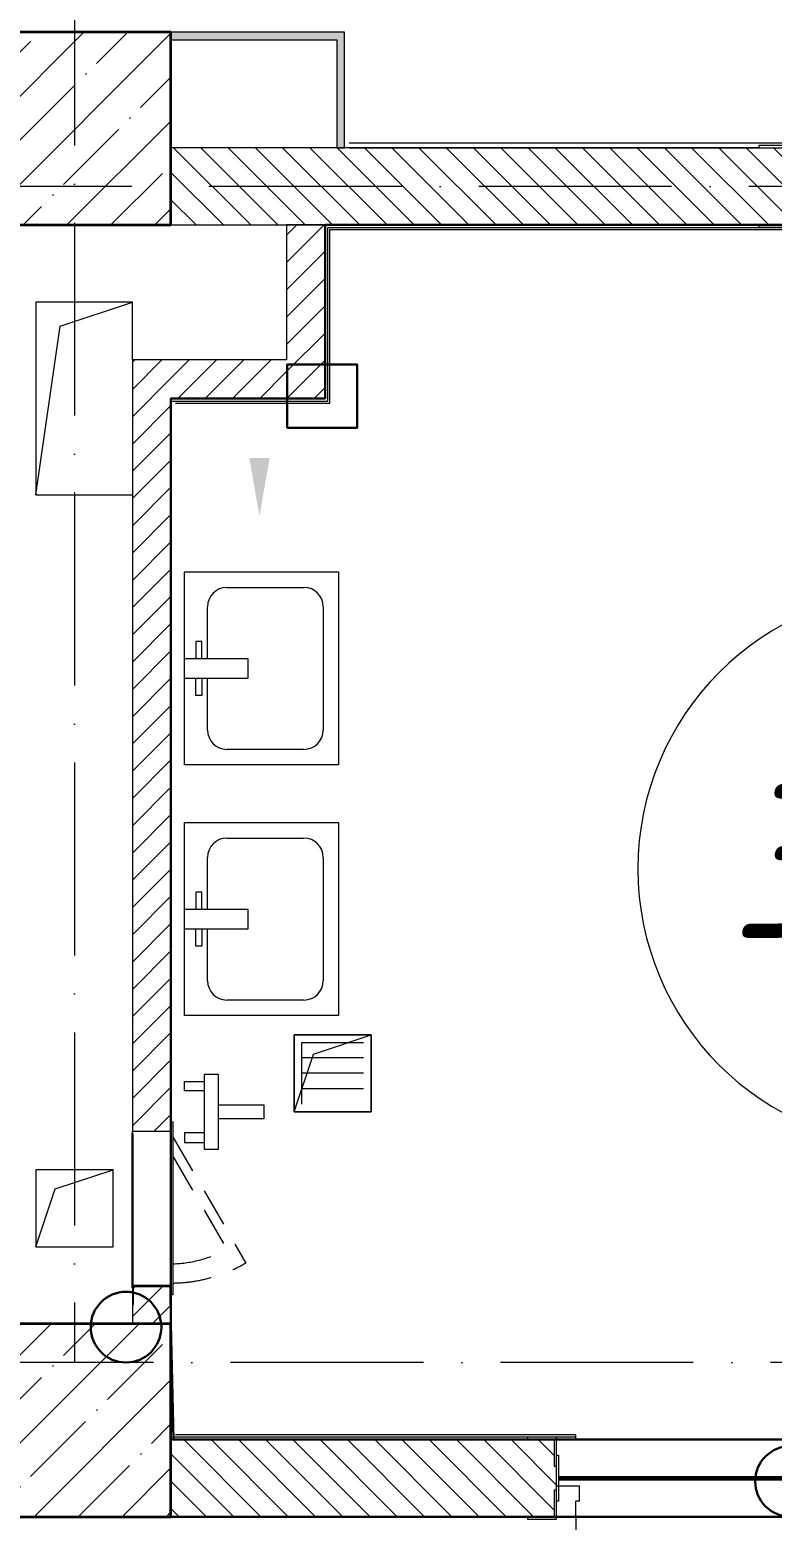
# Model space of a CAD drawing. Header units: millimetres. Extents: x -213536 to 1564669, y -45299 to 942238.
# Drawn here: x 510676 to 512602, y 436026 to 439891 of the extents above; entities that cross this region are included whole.
import ezdxf

# ---------------------------------------------------------------- set-up
doc = ezdxf.new("R2010")
doc.units = ezdxf.units.MM
doc.linetypes.add('200_ШТРИХ_ш1п0_6_', pattern=[160, 100, -60])
doc.linetypes.add('50_200_ШТРИХ_1Т_ш5_п1_п1_', pattern=[700, 500, -100, 0, -100])
for name, color, linetype, lineweight in [('0-1', 7, 'Continuous', 5), ('0-2', 7, 'Continuous', 9), ('2) ПГП 4м', 4, 'Continuous', 30), ('2.2) ПГП двери 2.4 -', 134, 'Continuous', 60), ('3) ЖБ 4м', 3, 'Continuous', 30), ('4) Метл уголки', 6, 'Continuous', 30), ('5) Швы', 2, 'Continuous', 30), ('6) Мини окна 0.4 -', 10, 'Continuous', 30), ('Каркас_Импост', 7, 'Continuous', 13), ('Линии', 7, 'Continuous', 9), ('Марки помещений', 7, 'Continuous', 9), ('Несущие колонны', 7, 'Continuous', 9), ('Несущие колонны-1', 7, 'Continuous', 35), ('Обобщенные модели', 7, 'Continuous', 9), ('Общие ребра', 7, 'Continuous', 9), ('Окна', 7, 'Continuous', 9), ('Оси-2', 7, '50_200_ШТРИХ_1Т_ш5_п1_п1_', 9), ('Открывание в плане-2', 7, '200_ШТРИХ_ш1п0_6_', 9), ('Открывание-1', 7, 'Continuous', 9), ('Панель', 7, 'Continuous', 13), ('Стены-1', 7, 'Continuous', 13), ('Текстовые примечания', 7, 'Continuous', 9), ('Штриховка разреза-1', 7, 'Continuous', 9)]:
    doc.layers.add(name, color=color, linetype=linetype, lineweight=lineweight)
doc.layers.add('Сантехнические приборы-1', color=7, linetype='Continuous', lineweight=9, true_color=0xaaaaaa)
doc.layers.add('Штриховка разреза-4', color=1, linetype='Continuous', lineweight=9, true_color=0xff0000)
doc.layers.get('0-2').off()
doc.styles.add('ISOCPEUR_I_2', font='isocpeui.ttf', dxfattribs={"width": 0.85, "height": 2.3})
pattern_1 = [(45, (0, 0), (-35.35534, 35.35534), [])]
pattern_2 = [(135, (0, 0), (-35.35534, -35.35534), [])]

# ---------------------------------------------------------------- blocks, each defined once
blk = doc.blocks.new('Ось 3 этаж')
at = {"layer": 'Оси-2'}
for p, q in [((510792.1, 477896.8), (510792.1, 436435.4)), ((522142.1, 439485.4), (501097.4, 439485.4)), ((536900.4, 436435.4), (428373.3, 436435.4))]:
    blk.add_line(p, q, dxfattribs=at)
blk = doc.blocks.new('BSC_Колонна _Прямоугольная - 500х500-V17-АИ2_03_План отделки стен 3-го этажа _Часть 2_')
at = {"layer": 'Несущие колонны'}
h = blk.add_hatch(dxfattribs=at)
h.set_pattern_fill('FP_25', color=256, style=0, pattern_type=2)
h.set_pattern_definition([(45, (-80100, -14400), (-114.04925, 114.04925), []), (45, (-79985.95, -14400), (-114.04925, 114.04925), [201.613, -40.323, 3.353, -36.97])])
h.paths.add_polyline_path([(-250, -250), (250, -250), (250, 250), (-250, 250), (-250, -58.7)], flags=0)
at = {"layer": 'Несущие колонны-1'}
for p, q in [((250, 250), (-250, 250)), ((-250, 250), (-250, -250)), ((250, -250), (250, 250)), ((-250, -250), (250, -250))]:
    blk.add_line(p, q, dxfattribs=at)
blk = doc.blocks.new('Дверь_СКБ_1Ст_Внутренняя_ШЕР - СОШ_Д-12_Дв_1150x2100h_С_У учеников_ душевые-28656500-АИ2_03_План отделки стен 3-го этажа _Часть 2_')
at = {"layer": 'Каркас_Импост'}
for p, q in [((-512.5, 100), (-562.5, 100)), ((-562.5, 100), (-562.5, 20)), ((-512.5, 100), (-512.5, 60)), ((587.5, 100), (537.5, 100)), ((537.5, 100), (537.5, 60)), ((587.5, 100), (587.5, 20)), ((-512.5, 60), (-502.5, 60)), ((-502.5, 60), (-502.5, 20)), ((527.5, 60), (537.5, 60)), ((527.5, 60), (527.5, 20)), ((-502.5, 20), (-562.5, 20)), ((587.5, 20), (527.5, 20))]:
    blk.add_line(p, q, dxfattribs=at)
at = {"layer": 'Открывание-1'}
blk.add_arc((-512.5, 100), 1050, 360, 90, dxfattribs=at)
at = {"layer": 'Панель'}
for p, q in [((-512.5, 1150), (-472.5, 1150)), ((-512.5, 1150), (-512.5, 100)), ((-472.5, 100), (-472.5, 1150)), ((-512.5, 100), (-472.5, 100))]:
    blk.add_line(p, q, dxfattribs=at)
blk = doc.blocks.new('SND_2D_Раковина1 - 400х300-17910372-АИ2_03_План отделки стен 3-го этажа _Часть 2_')
at = {"layer": 'Сантехнические приборы-1'}
for p, q in [((-250, -220), (-250, 180)), ((-250, 180), (250, 180)), ((-25, 180), (-25, 15)), ((25, 15), (25, 180)), ((250, 180), (250, -220)), ((-160, 120), (-25, 120)), ((-70, 150), (-25, 150)), ((-70, 135), (-70, 150)), ((-25, 135), (-70, 135)), ((70, 150), (25, 150)), ((25, 135), (70, 135)), ((25, 120), (160, 120)), ((70, 135), (70, 150)), ((-210, -130), (-210, 70)), ((210, 70), (210, -130)), ((-25, 15), (25, 15)), ((160, -180), (-160, -180)), ((250, -220), (-250, -220))]:
    blk.add_line(p, q, dxfattribs=at)
for centre, start, end in [((-160, 70), 90, 180), ((160, 70), 0, 90), ((-160, -130), 180, 270), ((160, -130), 270, 0)]:
    blk.add_arc(centre, 50, start, end, dxfattribs=at)
blk = doc.blocks.new('BSC_Колонна _Прямоугольная - 500х500-V166-АИ2_03_План отделки стен 3-го этажа _Часть 2_')
at = {"layer": 'Несущие колонны'}
h = blk.add_hatch(dxfattribs=at)
h.set_pattern_fill('FP_150', color=256, style=0, pattern_type=2)
h.set_pattern_definition([(45, (-80100, -11050), (-114.04925, 114.04925), []), (45, (-79985.95, -11050), (-114.04925, 114.04925), [201.613, -40.323, 3.353, -36.97])])
h.paths.add_polyline_path([(-250, -250), (250, -250), (250, 250), (-250, 250)], flags=0)
at = {"layer": 'Несущие колонны-1'}
for p, q in [((250, 250), (-250, 250)), ((-250, 250), (-250, -250)), ((250, -250), (250, 250)), ((-250, -250), (250, -250))]:
    blk.add_line(p, q, dxfattribs=at)
blk = doc.blocks.new('154_Стойка_СКБ_Уголок - СМ-2180_200-28268025-АИ2_03_План отделки стен 3-го этажа _Часть 2_')
at = {"layer": 'Обобщенные модели'}
for p, q in [((125, 156), (125, 81)), ((200, 156), (125, 156)), ((200, 150), (200, 156)), ((131, 81), (131, 150)), ((131, 150), (200, 150)), ((125, 81), (131, 81)), ((131, 19), (125, 19)), ((125, 19), (125, -56)), ((131, -50), (131, 19)), ((125, -56), (200, -56)), ((200, -50), (131, -50)), ((200, -56), (200, -50))]:
    blk.add_line(p, q, dxfattribs=at)
blk = doc.blocks.new('Стойка_Влож_Полоса боковая - Полоса-28213942-АИ2_03_План отделки стен 3-го этажа _Часть 2_')
at = {"layer": 'Обобщенные модели'}
for p, q in [((-5, 60), (0, 60)), ((-5, -60), (-5, 60)), ((0, 31), (0, -31)), ((0, -60), (-5, -60))]:
    blk.add_line(p, q, dxfattribs=at)
blk = doc.blocks.new('154_Стойка_СКБ_Уголок - СМ-2480_200-28346303-АИ2_03_План отделки стен 3-го этажа _Часть 2_')
at = {"layer": 'Обобщенные модели'}
for p, q in [((125, 156), (125, 81)), ((200, 156), (125, 156)), ((200, 150), (200, 156)), ((131, 81), (131, 150)), ((131, 150), (200, 150)), ((125, 81), (131, 81)), ((131, 19), (125, 19)), ((125, 19), (125, -56)), ((131, -50), (131, 19)), ((125, -56), (200, -56)), ((200, -50), (131, -50)), ((200, -56), (200, -50))]:
    blk.add_line(p, q, dxfattribs=at)
blk = doc.blocks.new('Л_Общий_Лючок - Лючок-29743186-АИ2_03_План отделки стен 3-го этажа _Часть 2_')
at = {"layer": 'Открывание в плане-2'}
blk.add_line((283.6, -6), (44.6, -144), dxfattribs=at)
blk.add_arc((294, 0), 288, 181.1997, 210, dxfattribs=at)
blk = doc.blocks.new('AR_Отверстие Ниша - Лючок-32403866-АИ2_03_План отделки стен 3-го этажа _Часть 2_')
at = {"layer": 'Окна'}
for p, q in [((-200, 50), (200, 50)), ((-200, -50), (-200, 50)), ((200, -50), (-200, -50))]:
    blk.add_line(p, q, dxfattribs=at)
blk = doc.blocks.new('Л_Общий_Лючок - Лючок-29741325-АИ2_03_План отделки стен 3-го этажа _Часть 2_')
at = {"layer": 'Окна'}
for p, q in [((-24, 0), (-24, -6)), ((424, 0), (400, 0)), ((424, 0), (424, -6)), ((-24, -6), (424, -6))]:
    blk.add_line(p, q, dxfattribs=at)
at = {"layer": 'Открывание в плане-2'}
blk.add_line((383.6, -6), (58, -194), dxfattribs=at)
blk.add_arc((394, 0), 388, 180.8905, 210, dxfattribs=at)
blk = doc.blocks.new('154_Фахверк_СКБ_Швеллер - Тип_100_3960_зеркало-29769493-АИ2_03_План отделки стен 3-го этажа _Часть 2_')
at = {"layer": 'Обобщенные модели'}
for p, q in [((175, 50), (125, 50)), ((125, 50), (125, -50)), ((128, 47), (175, 47)), ((128, -47), (128, 47)), ((175, 47), (175, 50)), ((125, -50), (175, -50)), ((175, -47), (128, -47)), ((175, -50), (175, -47))]:
    blk.add_line(p, q, dxfattribs=at)
blk = doc.blocks.new('AR_Отверстие прямоугольное _в плите_ - AR_Отверстие прямоугольное _в плите_-30458127-АИ2_03_План отделки стен 3-го этажа _Часть 2_')
at = {"layer": 'Обобщенные модели'}
for p, q in [((100, 100), (-100, 100)), ((-100, 100), (-100, -100)), ((-50, 50), (100, 100)), ((100, -100), (100, 100)), ((-100, -100), (-50, 50)), ((-100, -100), (100, -100))]:
    blk.add_line(p, q, dxfattribs=at)
blk = doc.blocks.new('AR_Отверстие прямоугольное _в плите_ - AR_Отверстие прямоугольное _в плите_-30459229-АИ2_03_План отделки стен 3-го этажа _Часть 2_')
at = {"layer": 'Обобщенные модели'}
for p, q in [((125, 250), (-125, 250)), ((-125, 250), (-125, -250)), ((-62.5, 187.5), (125, 250)), ((125, 100), (125, 250)), ((-125, -250), (-62.5, 187.5)), ((-125, -250), (125, -250))]:
    blk.add_line(p, q, dxfattribs=at)
blk = doc.blocks.new('AR_Отверстие прямоугольное _в плите_ - AR_Отверстие прямоугольное _в плите_-30459207-АИ2_03_План отделки стен 3-го этажа _Часть 2_')
at = {"layer": 'Обобщенные модели'}
for p, q in [((100, 100), (-100, 100)), ((-100, 100), (-100, -100)), ((-50, 50), (100, 100)), ((100, -100), (100, 100)), ((-100, -100), (-50, 50)), ((-100, -100), (100, -100))]:
    blk.add_line(p, q, dxfattribs=at)
blk = doc.blocks.new('АИ_2D_Кран настенный для ванны с душем - 2D_Кран настенный для ванны с душем-24839423-АИ2_03_План отделки стен 3-го этажа _Часть 2_')
at = {"layer": 'Сантехнические приборы-1'}
for p, q in [((-54.5, 0), (-79.1, 0)), ((-79.1, 0), (-79.1, -52.5)), ((-54.5, -52.5), (-54.5, 0)), ((54.5, -52.5), (54.5, 0)), ((54.5, 0), (79.1, 0)), ((79.1, 0), (79.1, -52.5)), ((-97.5, -87.5), (-97.5, -52.5)), ((-97.5, -52.5), (97.5, -52.5)), ((97.5, -52.5), (97.5, -87.5)), ((97.5, -87.5), (-97.5, -87.5)), ((-18.1, -205.8), (-18.1, -87.5)), ((18.1, -87.5), (18.1, -205.8)), ((18.1, -205.8), (-18.1, -205.8))]:
    blk.add_line(p, q, dxfattribs=at)
blk = doc.blocks.new('0125-Р-ОО-Ш2-АР-о_23_10_2024_rvt-1-АИ2_03_План отделки стен 3-го этажа _Часть 2_')
at = {"layer": 'Штриховка разреза-1'}
h = blk.add_hatch(dxfattribs=at)
h.set_pattern_fill('FP_1', color=256, style=0, pattern_type=2)
h.set_pattern_definition(pattern_2)
h.paths.add_polyline_path([(84947, 14150), (85250, 14150), (85250, 14350), (83156, 14350), (83156, 14281), (83150, 14281), (83150, 14219), (83156, 14219), (83156, 14150), (84481, 14150)], flags=0)
h.paths.add_polyline_path([(81875, 14150), (81944, 14150), (81944, 14219), (81950, 14219), (81950, 14281), (81944, 14281), (81944, 14350), (80350, 14350), (80350, 14150), (81685.1, 14150)], flags=0)
h = blk.add_hatch(dxfattribs=at)
h.set_pattern_fill('FP_92', color=256, style=0, pattern_type=2)
h.set_pattern_definition(pattern_1)
h.paths.add_polyline_path([(80750, 13700), (80750, 14150), (80650, 14150), (80650, 13700)], flags=0)
h = blk.add_hatch(dxfattribs=at)
h.set_pattern_fill('FP_92', color=256, style=0, pattern_type=2)
h.set_pattern_definition(pattern_1)
h.paths.add_polyline_path([(80253, 11300), (80350, 11300), (80350, 11350), (80347, 11350), (80347, 11397), (80253, 11397), (80253, 11350), (80250, 11350), (80250, 11300)], flags=0)
h.paths.add_polyline_path([(80349, 11800), (80350, 11800), (80350, 13800), (80250, 13800), (80250, 11800), (80326, 11800)], flags=0)
h = blk.add_hatch(dxfattribs=at)
h.set_pattern_fill('FP_92', color=256, style=0, pattern_type=2)
h.set_pattern_definition(pattern_1)
h.paths.add_polyline_path([(80650, 13700), (80650, 13800), (80350, 13800), (80350, 13700)], flags=0)
h = blk.add_hatch(dxfattribs=at)
h.set_pattern_fill('FP_1', color=256, style=0, pattern_type=2)
h.set_pattern_definition(pattern_2)
h.paths.add_polyline_path([(91400, 10800), (91400, 11000), (89076, 10999.5), (89076, 10931), (89070, 10931), (89070, 10869), (89076, 10869), (89076, 10800), (91005, 10800)], flags=0)
h.paths.add_polyline_path([(87914, 10800), (87914, 10869), (87920, 10869), (87920, 10931), (87914, 10931), (87914, 11000), (82506, 11000), (82506, 10931), (82500, 10931), (82500, 10869), (82506, 10869), (82506, 10800), (87845, 10800)], flags=0)
h.paths.add_polyline_path([(80350, 10800), (81344, 10800), (81344, 10869), (81350, 10869), (81350, 10931), (81344, 10931), (81344, 11000), (80350, 11000)], flags=0)
at = {"layer": 'Линии'}
for p, q in [((80669.7, 12050), (80869.7, 12050)), ((80669.7, 11850), (80669.7, 12050)), ((80689.7, 12030), (80849.7, 12030)), ((80689.7, 11870), (80689.7, 12030)), ((80869.7, 12050), (80869.7, 11850)), ((80849.7, 11990), (80689.7, 11990)), ((80849.7, 11950), (80689.7, 11950)), ((80849.7, 11910), (80689.7, 11910)), ((80869.7, 11850), (80669.7, 11850))]:
    blk.add_line(p, q, dxfattribs=at)
at = {"layer": 'Стены-1'}
for p, q in [((81875, 14350), (80350, 14350)), ((80350, 14150), (81875, 14150)), ((80750, 14150), (80650, 14150)), ((80650, 14150), (80650, 13800)), ((80750, 13700), (80750, 14150)), ((80250, 13800), (80250, 11800)), ((80350, 13800), (80250, 13800)), ((80650, 13800), (80350, 13800)), ((80350, 11824), (80350, 13700)), ((80350, 13700), (80650, 13700)), ((80650, 13700), (80750, 13700)), ((80250, 11350), (80250, 11300)), ((80350, 11300), (80350, 11350)), ((81275, 11000), (80350, 11000)), ((80350, 10800), (81275, 10800))]:
    blk.add_line(p, q, dxfattribs=at)
at = {"layer": '0-2'}
for name, p in [('BSC_Колонна _Прямоугольная - 500х500-V17-АИ2_03_План отделки стен 3-го этажа _Часть 2_', (80100, 14400)), ('AR_Отверстие прямоугольное _в плите_ - AR_Отверстие прямоугольное _в плите_-30459229-АИ2_03_План отделки стен 3-го этажа _Часть 2_', (80125, 13700)), ('AR_Отверстие прямоугольное _в плите_ - AR_Отверстие прямоугольное _в плите_-30459207-АИ2_03_План отделки стен 3-го этажа _Часть 2_', (80769.7, 11950)), ('AR_Отверстие прямоугольное _в плите_ - AR_Отверстие прямоугольное _в плите_-30458127-АИ2_03_План отделки стен 3-го этажа _Часть 2_', (80100, 11600)), ('BSC_Колонна _Прямоугольная - 500х500-V166-АИ2_03_План отделки стен 3-го этажа _Часть 2_', (80100, 11050))]:
    blk.add_blockref(name, p, dxfattribs=at)
for name, p, rotation in [('154_Стойка_СКБ_Уголок - СМ-2480_200-28346303-АИ2_03_План отделки стен 3-го этажа _Часть 2_', (82075, 14300), 180), ('SND_2D_Раковина1 - 400х300-17910372-АИ2_03_План отделки стен 3-го этажа _Часть 2_', (80565, 13000), 90), ('SND_2D_Раковина1 - 400х300-17910372-АИ2_03_План отделки стен 3-го этажа _Часть 2_', (80565, 12350), 90), ('АИ_2D_Кран настенный для ванны с душем - 2D_Кран настенный для ванны с душем-24839423-АИ2_03_План отделки стен 3-го этажа _Часть 2_', (80385, 11850), 89.9999999999977), ('AR_Отверстие Ниша - Лючок-32403866-АИ2_03_План отделки стен 3-го этажа _Часть 2_', (80300, 11600), 269.9999999999998), ('Л_Общий_Лючок - Лючок-29741325-АИ2_03_План отделки стен 3-го этажа _Часть 2_', (80350, 11400), 89.99999999999984), ('Л_Общий_Лючок - Лючок-29743186-АИ2_03_План отделки стен 3-го этажа _Часть 2_', (80350, 11450), 89.99999999999984), ('154_Фахверк_СКБ_Швеллер - Тип_100_3960_зеркало-29769493-АИ2_03_План отделки стен 3-го этажа _Часть 2_', (80300, 11525), 269.9999999999998), ('154_Стойка_СКБ_Уголок - СМ-2180_200-28268025-АИ2_03_План отделки стен 3-го этажа _Часть 2_', (81475, 10950), 180), ('Стойка_Влож_Полоса боковая - Полоса-28213942-АИ2_03_План отделки стен 3-го этажа _Часть 2_', (81350, 10900), 180), ('Дверь_СКБ_1Ст_Внутренняя_ШЕР - СОШ_Д-12_Дв_1150x2100h_С_У учеников_ душевые-28656500-АИ2_03_План отделки стен 3-го этажа _Часть 2_', (81937.5, 10900), 180)]:
    blk.add_blockref(name, p, dxfattribs=dict(at, rotation=rotation))
blk = doc.blocks.new('AI_Марка_Помещение_х1__Общий_E___ISO-2_1K_ - Номер-16210215-АИ2_03_План отделки стен 3-го этажа _Часть 2_')
at = {"layer": 'Марки помещений'}
for start, end in [(360, 180), (180, 360)]:
    blk.add_arc((0.039, 0.312), 2.4, start, end, dxfattribs=at)
blk = doc.blocks.new('3этНиз')
at = {"layer": 'Текстовые примечания'}
blk.add_hatch(color=256, dxfattribs=at).paths.add_polyline_path([(511271.9, 438631.1), (511298.3, 438781.1), (511245.4, 438781.1)], flags=0)
at = {"layer": 'Штриховка разреза-4'}
for points in [[(511472.1, 439865.4), (511492.1, 439865.4), (511492.1, 439885.4), (511042.1, 439885.4), (511042.1, 439865.4)], [(511492.1, 439585.4), (511492.1, 439865.4), (511472.1, 439865.4), (511472.1, 439585.4)]]:
    blk.add_hatch(color=256, dxfattribs=at).paths.add_polyline_path(points, flags=0)
at = {"layer": 'Общие ребра'}
for p, q in [((511449.1, 438928.4), (511449.1, 439378.4)), ((511449.1, 439378.4), (512672.1, 439378.4)), ((511042.1, 438928.4), (511449.1, 438928.4)), ((511049.1, 436242.4), (512092.1, 436242.4)), ((511049.1, 436235.4), (511049.1, 436242.4))]:
    blk.add_line(p, q, dxfattribs=at)
at = {"layer": 'Стены-1'}
for p, q in [((511492.1, 439885.4), (511042.1, 439885.4)), ((511492.1, 439585.4), (511492.1, 439885.4)), ((511042.1, 439865.4), (511472.1, 439865.4)), ((511472.1, 439865.4), (511472.1, 439585.4)), ((511472.1, 439585.4), (511492.1, 439585.4)), ((512672.1, 439597.4), (511504.1, 439597.4)), ((511504.1, 439585.4), (512567.1, 439585.4)), ((511442.1, 439385.4), (511442.1, 438935.4)), ((512567.1, 439385.4), (511442.1, 439385.4)), ((511454.1, 438923.4), (511454.1, 439373.4)), ((511454.1, 439373.4), (512672.1, 439373.4)), ((511442.1, 438935.4), (511042.1, 438935.4)), ((511042.1, 438935.4), (511042.1, 438923.4)), ((511054.1, 438923.4), (511454.1, 438923.4)), ((512092.1, 436247.4), (511054.1, 436247.4)), ((512092.1, 436235.4), (512092.1, 436247.4)), ((511054.1, 436235.4), (511967.1, 436235.4)), ((512042.1, 436235.4), (512092.1, 436235.4))]:
    blk.add_line(p, q, dxfattribs=at)
at = {"layer": '0-1'}
blk.add_blockref('0125-Р-ОО-Ш2-АР-о_23_10_2024_rvt-1-АИ2_03_План отделки стен 3-го этажа _Часть 2_', (430692.1, 425235.4), dxfattribs=at)
at = {"layer": 'Марки помещений', "color": 3, "xscale": 300, "yscale": 300, "zscale": 99.99999999999993}
blk.add_blockref('AI_Марка_Помещение_х1__Общий_E___ISO-2_1K_ - Номер-16210215-АИ2_03_План отделки стен 3-го этажа _Часть 2_', (512961.5, 437622.2), dxfattribs=at)
at = {"layer": 'Марки помещений', "color": 114, "true_color": 0x139b48, "insert": (512495.4, 437935.1), "char_height": 400, "width": 785.654, "attachment_point": 1, "style": 'ISOCPEUR_I_2'}
blk.add_mtext('3.055', dxfattribs=at)

msp = doc.modelspace()

# ---------------------------------------------------------------- linework, layer by layer
at = {"layer": '2) ПГП 4м'}
for points in [[(511042.1, 436235.4), (514387.1, 436235.4), (514387.1, 436615.4), (514817.1, 436615.4), (514817.1, 436235.4), (515742.1, 436235.4), (515742.1, 439385.4), (511442.1, 439385.4), (511442.1, 438935.4), (511042.1, 438935.4), (511042.1, 436535.4)], [(522092.1, 436035.4), (511042.1, 436035.4)]]:
    msp.add_lwpolyline(points, dxfattribs=at)
at = {"layer": '2.2) ПГП двери 2.4 -'}
msp.add_lwpolyline([(512047.1, 436135.4), (513198.1, 436135.4)], dxfattribs=at)
at = {"layer": '3) ЖБ 4м'}
for points in [[(511049.1, 436235.4), (511042.1, 436535.4)], [(510542.1, 436035.4), (511042.1, 436035.4)]]:
    msp.add_lwpolyline(points, dxfattribs=at)
at = {"layer": '4) Метл уголки'}
msp.add_lwpolyline([(511343.7, 438859.1), (511525, 438859.1), (511525, 439023.9), (511343.7, 439023.9)], close=True, dxfattribs=at)
at = {"layer": '5) Швы'}
for centre in [(510925.7, 436527.1), (512649.1, 436127.1)]:
    msp.add_circle(centre, 91.6, dxfattribs=at)
at = {"layer": '6) Мини окна 0.4 -'}
msp.add_lwpolyline([(510942.1, 436629.4), (510942.1, 437029.4)], dxfattribs=at)

# ---------------------------------------------------------------- block references
at = {"color": 5, "lineweight": 30}
msp.add_blockref('Ось 3 этаж', (0, 0), dxfattribs=at)
at = {"layer": '3) ЖБ 4м'}
msp.add_blockref('3этНиз', (0, 0), dxfattribs=at)

# ---------------------------------------------------------------- texts
at = {"layer": 'Марки помещений', "color": 114, "true_color": 0x139b48, "insert": (512496.2, 437935.1), "char_height": 400, "width": 785.654, "attachment_point": 1, "style": 'ISOCPEUR_I_2'}
msp.add_mtext('3.055', dxfattribs=at)

doc.saveas('drawing.dxf')
